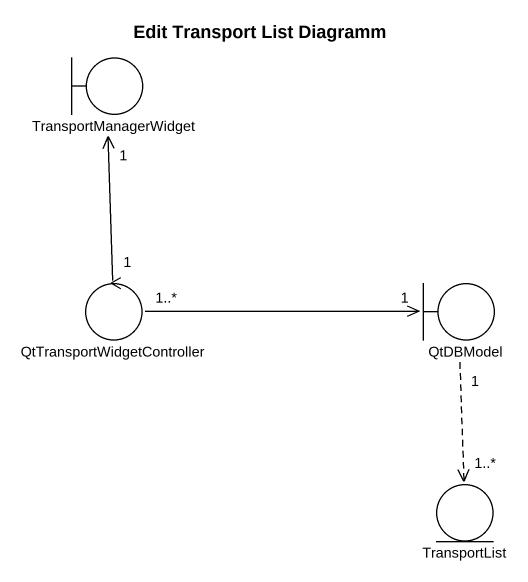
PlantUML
@startuml
title Edit Transport List Diagramm
boundary TransportManagerWidget
control QtTransportWidgetController
boundary QtDBModel
entity TransportList
QtTransportWidgetController "1" -up-> "1" TransportManagerWidget
QtTransportWidgetController "1..*" -right-> "1" QtDBModel
QtDBModel "1" ..> "1..*" TransportList
@enduml
